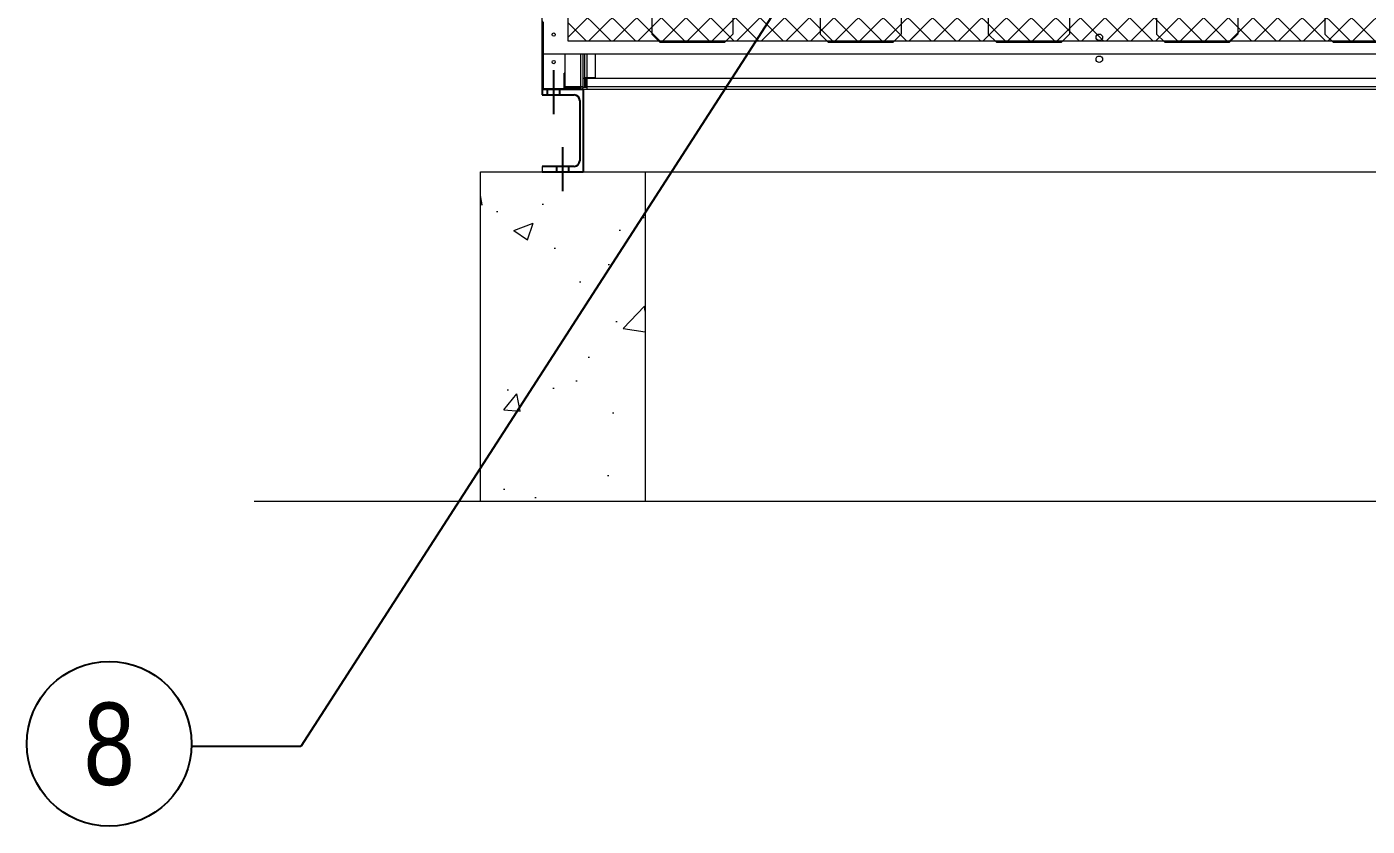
# Model space of a CAD drawing. Header units: millimetres. Extents: x -17070 to 40435, y -291348 to 29674.
# Drawn here: x 29540 to 31982, y 15120 to 16576 of the extents above; entities that cross this region are included whole.
import ezdxf
from ezdxf import colors
from ezdxf.entities.mleader import LeaderData, LeaderLine
from ezdxf.enums import TextEntityAlignment as Align
from ezdxf.math import Vec2, Vec3

# ---------------------------------------------------------------- set-up
doc = ezdxf.new("R2010")
doc.units = ezdxf.units.MM
doc.linetypes.add('CENTERX2', pattern=[4, 2.5, -0.5, 0.5, -0.5])
for name, color, linetype in [('냉각탑_dim', 1, 'Continuous'), ('냉각탑_text', 3, 'Continuous'), ('냉각탑_기초', 23, 'Continuous')]:
    doc.layers.add(name, color=color, linetype=linetype)
doc.styles.get("Standard").update_dxf_attribs({"font": 'arial.ttf'})

# ---------------------------------------------------------------- blocks, each defined once
blk = doc.blocks.new('2')
at = {"lineweight": 5}
h = blk.add_hatch(dxfattribs=at)
h.set_pattern_fill('ANSI37', scale=10)
h.set_pattern_definition([(45, (-1081643.614, -471753.683), (-22.4506403, 22.4506403), []), (135, (-1081643.614, -471753.683), (-22.4506403, -22.4506403), [])])
h.paths.add_polyline_path([(33434.7, 16549.7), (33434.7, 18649.7), (30525.7, 18649.7), (30525.7, 16549.7)])
at = {"color": 7, "lineweight": 20}
for p, q in [((30478.6, 16483.7), (30478.6, 19458.6)), ((33396.9, 16481.7), (30560.3, 16481.7)), ((33396.9, 16466.4), (30560.3, 16466.4)), ((33396.9, 16461.7), (30560.3, 16461.7))]:
    blk.add_line(p, q, dxfattribs=at)
at = {"lineweight": 20}
for p, q in [((30525.7, 16549.7), (30525.7, 18649.7)), ((30478.6, 16586.7), (30478.6, 16526.7)), ((30480.6, 16584.7), (30480.6, 16463.7)), ((30678.2, 16595.7), (30678.2, 16562.7)), ((30826.2, 16595.7), (30826.2, 16562.7)), ((30984.8, 16595.7), (30984.8, 16562.7)), ((31132.8, 16595.7), (31132.8, 16562.7)), ((31291.4, 16595.7), (31291.4, 16562.7)), ((31439.4, 16595.7), (31439.4, 16562.7)), ((31598, 16595.7), (31598, 16562.7)), ((31746, 16595.7), (31746, 16562.7)), ((31904.6, 16595.7), (31904.6, 16562.7)), ((30678.2, 16562.7), (30693.2, 16547.7)), ((30826.2, 16562.7), (30811.2, 16547.7)), ((30984.8, 16562.7), (30999.8, 16547.7)), ((31132.8, 16562.7), (31117.8, 16547.7)), ((31291.4, 16562.7), (31306.4, 16547.7)), ((31439.4, 16562.7), (31424.4, 16547.7)), ((31598, 16562.7), (31613, 16547.7)), ((31746, 16562.7), (31731, 16547.7)), ((31904.6, 16562.7), (31919.6, 16547.7)), ((33434.7, 16549.7), (30525.7, 16549.7)), ((30693.2, 16547.7), (30811.2, 16547.7)), ((30999.8, 16547.7), (31117.8, 16547.7)), ((31306.4, 16547.7), (31424.4, 16547.7)), ((31613, 16547.7), (31731, 16547.7)), ((31919.6, 16547.7), (32037.6, 16547.7)), ((30480.6, 16526.7), (33476.6, 16526.7)), ((30520.6, 16461.7), (30520.6, 16526.7)), ((30518.6, 16463.7), (30518.6, 16491.7)), ((30520.6, 16491.7), (30518.6, 16491.7)), ((30553.6, 16461.7), (30478.6, 16461.7)), ((30480.6, 16463.7), (30518.6, 16463.7))]:
    blk.add_line(p, q, dxfattribs=at)
at = {"color": 7, "lineweight": 20, "ltscale": 0.078111}
for p, q in [((30548.9, 16466.4), (30548.9, 16526.7)), ((30553.6, 16466.4), (30553.6, 16526.7))]:
    blk.add_line(p, q, dxfattribs=at)
at = {"color": 7, "lineweight": 20, "ltscale": 0.0685}
blk.add_line((30555.6, 16526.7), (30555.6, 16483.7), dxfattribs=at)
at = {"color": 7, "lineweight": 20, "ltscale": 0.06}
for p, q in [((30560.3, 16526.7), (30560.3, 16483.7)), ((30575.6, 16483.7), (30575.6, 16526.7))]:
    blk.add_line(p, q, dxfattribs=at)
at = {"color": 7, "lineweight": 20, "ltscale": 0.0085}
for p, q in [((30478.6, 16461.7), (30478.6, 16483.7)), ((30560.3, 16483.7), (30575.6, 16483.7)), ((30560.3, 16481.7), (30560.3, 16466.4))]:
    blk.add_line(p, q, dxfattribs=at)
at = {"color": 1, "linetype": 'CENTERX2', "ltscale": 50}
for p, q in [((30499.6, 16416.7), (30499.6, 16496.7)), ((30516.1, 16276.7), (30516.1, 16356.7))]:
    blk.add_line(p, q, dxfattribs=at)
at = {"color": 7, "lineweight": 20, "ltscale": 0.009611}
for p, q in [((30555.6, 16483.7), (30555.6, 16466.4)), ((30558.8, 16466.4), (30558.8, 16483.7))]:
    blk.add_line(p, q, dxfattribs=at)
at = {"color": 7, "lineweight": 20, "ltscale": 0.002611}
for p, q in [((30555.6, 16483.7), (30560.3, 16483.7)), ((30553.6, 16466.4), (30548.9, 16466.4)), ((30560.3, 16466.4), (30560.3, 16461.7))]:
    blk.add_line(p, q, dxfattribs=at)
at = {"color": 7, "lineweight": 20, "ltscale": 0.001111}
for p, q in [((30560.3, 16483.7), (30560.3, 16481.7)), ((30522.6, 16465.2), (30524.6, 16465.2)), ((30555.6, 16481.7), (30553.6, 16481.7))]:
    blk.add_line(p, q, dxfattribs=at)
at = {"color": 7, "lineweight": 25, "ltscale": 0.008333}
blk.add_line((30478.6, 16461.7), (30478.6, 16451.7), dxfattribs=at)
at = {"color": 7, "lineweight": 25, "ltscale": 0.125}
for p, q in [((30553.6, 16461.7), (30478.6, 16461.7)), ((30478.6, 16311.7), (30553.6, 16311.7))]:
    blk.add_line(p, q, dxfattribs=at)
at = {"color": 7, "lineweight": 20, "ltscale": 0.00066576}
blk.add_line((30482.1, 16461.7), (30483.3, 16461.7), dxfattribs=at)
at = {"color": 7, "lineweight": 20, "ltscale": 0.036444}
for p, q in [((30483.3, 16461.7), (30548.9, 16461.7)), ((30548.9, 16466.4), (30520.6, 16466.4)), ((30520.6, 16466.4), (30548.9, 16466.4)), ((30520.6, 16464.9), (30548.9, 16464.9))]:
    blk.add_line(p, q, dxfattribs=at)
for p, q in [((30488.6, 16451.7), (30488.6, 16461.7)), ((30510.6, 16451.7), (30510.6, 16461.7)), ((30505.1, 16311.7), (30505.1, 16321.7)), ((30527.1, 16311.7), (30527.1, 16321.7))]:
    blk.add_line(p, q)
at = {"color": 7, "lineweight": 20, "ltscale": 0.000667645}
for p, q in [((30520.6, 16466.4), (30520.6, 16465.2)), ((30524.6, 16465.2), (30524.6, 16466.4))]:
    blk.add_line(p, q, dxfattribs=at)
at = {"color": 7, "lineweight": 20, "ltscale": 0.00066667}
blk.add_line((30522.6, 16466.4), (30522.6, 16465.2), dxfattribs=at)
at = {"color": 7, "lineweight": 20, "ltscale": 0.000833333}
for p, q in [((30526.1, 16465.2), (30524.6, 16465.2)), ((30548.9, 16466.4), (30550.4, 16466.4)), ((30560.3, 16466.4), (30558.8, 16466.4))]:
    blk.add_line(p, q, dxfattribs=at)
at = {"color": 7, "lineweight": 20, "ltscale": 0.000666669}
blk.add_line((30526.1, 16466.4), (30526.1, 16465.2), dxfattribs=at)
at = {"color": 7, "lineweight": 20, "ltscale": 0.013167}
blk.add_line((30549.8, 16465.2), (30526.1, 16465.2), dxfattribs=at)
at = {"color": 7, "lineweight": 20, "ltscale": 0.000166667}
blk.add_line((30526.1, 16465.2), (30526.1, 16464.9), dxfattribs=at)
at = {"color": 7, "lineweight": 20, "ltscale": 0.006332}
blk.add_line((30560.3, 16461.7), (30548.9, 16461.7), dxfattribs=at)
at = {"color": 7, "lineweight": 20, "ltscale": 0.003809}
blk.add_line((30560.3, 16465.2), (30553.4, 16465.2), dxfattribs=at)
at = {"ltscale": 25}
blk.add_line((30553.6, 16461.7), (30553.6, 16311.7), dxfattribs=at)
at = {"color": 7, "lineweight": 20, "ltscale": 0.001778}
blk.add_line((30555.6, 16466.4), (30558.8, 16466.4), dxfattribs=at)
at = {"color": 7, "lineweight": 25, "ltscale": 0.05125}
for p, q in [((30478.6, 16451.7), (30537.1, 16451.7)), ((30537.1, 16321.7), (30478.6, 16321.7))]:
    blk.add_line(p, q, dxfattribs=at)
at = {"color": 7, "lineweight": 25, "ltscale": 0.091667}
blk.add_line((30547.1, 16441.7), (30547.1, 16331.7), dxfattribs=at)
at = {"color": 7, "lineweight": 15, "ltscale": 0.0625}
blk.add_line((30478.6, 16321.7), (30478.6, 16311.7), dxfattribs=at)
at = {"lineweight": 5}
blk.add_line((30553.6, 16311.7), (33403.6, 16311.7), dxfattribs=at)
at = {"color": 7, "lineweight": 20}
for centre, radius in [((30499.6, 16561.7), 3), ((31493.6, 16556.7), 6), ((30499.6, 16511.7), 3), ((31493.6, 16516.7), 6)]:
    blk.add_circle(centre, radius, dxfattribs=at)
for centre, radius, start, end in [((30517.1, 16465.2), 3.5, 270, 270.9142), ((30517.1, 16465.2), 3.5, 355.0829, 0), ((30548.9, 16466.4), 1.5, 270, 0), ((30548.9, 16466.4), 4.7, 270, 0)]:
    blk.add_arc(centre, radius, start, end, dxfattribs=at)
at = {"color": 7, "lineweight": 25}
for centre, start, end in [((30537.1, 16441.7), 0, 90), ((30537.1, 16331.7), 270, 0)]:
    blk.add_arc(centre, 10, start, end, dxfattribs=at)

msp = doc.modelspace()

# ---------------------------------------------------------------- hatches: boundary and pattern name
at = {"layer": '냉각탑_기초', "lineweight": 20, "ltscale": 30}
h = msp.add_hatch(dxfattribs=at)
h.set_pattern_fill('AR-CONC', color=256, scale=50, style=0)
h.set_pattern_definition([(50, (15737.55, -229.6), (358.63, -31.376), [37.5, -412.5]), (355, (15737.55, -229.6), (-69.3757, 376.096), [30, -330]), (100.4514, (15767.44, -232.22), (289.2547, 344.72), [31.87, -350.571]), (46.1842, (15737.55, -129.6), (533.6205, -82.7595), [56.25, -618.75]), (96.6356, (15782, -136.5), (467.331, 487.059), [47.805, -525.856]), (351.1842, (15737.55, -129.6), (467.331, 487.059), [45, -495]), (21, (15787.55, -154.6), (298.4535, -201.3094), [37.5, -412.5]), (326, (15787.55, -154.6), (121.6577, 362.575), [30, -330]), (71.4514, (15812.43, -171.4), (420.1113, 161.265), [31.87, -350.571]), (37.5, (15737.55, -229.61), (6.0799, 166.4469), [0, -326, 0, -335, 0, -331.25]), (7.5, (15737.55, -229.61), (131.5348, 197.2059), [0, -191, 0, -318.5, 0, -126.25]), (327.5, (15626.05, -229.61), (266.9112, -11.2774), [0, -125, 0, -390, 0, -517.5]), (317.5, (15576.05, -229.6), (291.593, 50.0525), [0, -162.5, 0, -259, 0, -367.5])])
h.paths.add_polyline_path([(30666.1, 16311.7), (30366.1, 16311.7), (30366.1, 15711.7), (30666.1, 15711.7)])

# ---------------------------------------------------------------- linework, layer by layer
at = {"layer": '냉각탑_dim', "linetype": 'ByBlock', "lineweight": -3}
msp.add_circle((29689.8, 15269.7), 150, dxfattribs=at)
at = {"layer": '냉각탑_기초', "lineweight": 20, "ltscale": 30}
msp.add_line((29954, 15711.7), (34092.5, 15711.7), dxfattribs=at)
msp.add_lwpolyline([(30366.1, 15711.7), (30366.1, 16311.7), (30666.1, 16311.7), (30666.1, 15711.7)], dxfattribs=at)

# ---------------------------------------------------------------- block references
msp.add_blockref('2', (0, 0))

# ---------------------------------------------------------------- texts
at = {"layer": '냉각탑_text', "width": 0.8}
msp.add_text('8', height=150, dxfattribs=at).set_placement((29689.8, 15269.7), align=Align.MIDDLE_CENTER)

# ---------------------------------------------------------------- leaders
at = {"layer": '냉각탑_dim', "lineweight": -3}
ml = msp.add_multileader_mtext('Standard', dxfattribs=at)
ml.set_content('')
ml.set_leader_properties(color=256)
ml.build(insert=Vec2(0, 0))
ml.multileader.update_dxf_attribs({"text_right_attachment_type": 6, "dogleg_length": 5, "arrow_head_size": 199.5, "scale": 30})
ctx = ml.context
ctx.base_point, ctx.scale, ctx.char_height, ctx.arrow_head_size, ctx.landing_gap_size, ctx.plane_origin = Vec3(29839.7, 15265), 30, 7.18, 199.5, 3.59, Vec3(31344.7, 15590.7)
ctx.right_attachment, ctx.text_align_type = 6, 2
notes = []
notes.append((ctx, [(0, (1, 1, 0), (30039.2, 15265), (-1, 0), 199.5, [(0, [(31214.6, 17087.7)], 0, [])])]))
ctx.mtext, ml.multileader.dxf.content_type = None, 0
for ctx, leaders in notes:
    for number, flags, end, landing, length, lines in leaders:
        leader = LeaderData()
        leader.index, (leader.has_last_leader_line, leader.has_dogleg_vector, leader.attachment_direction) = number, flags
        leader.last_leader_point, leader.dogleg_vector, leader.dogleg_length = Vec3(end), Vec3(landing), length
        for number, points, colour, breaks in lines:
            line = LeaderLine()
            line.index, line.vertices, line.color, line.breaks = number, Vec3.list(points), colors.encode_raw_color(colour), breaks
            leader.lines.append(line)
        ctx.leaders.append(leader)

doc.saveas('drawing.dxf')
